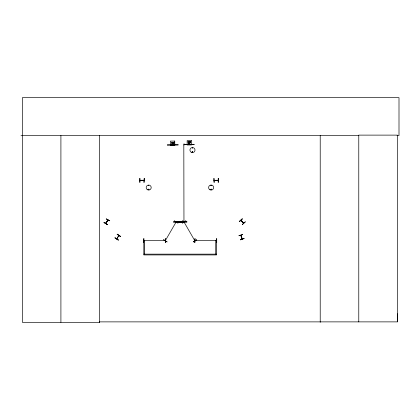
<?xml version="1.0" encoding="UTF-8"?>
<svg xmlns="http://www.w3.org/2000/svg" width="420" height="420" viewBox="0 0 420 420"><rect width="100%" height="100%" fill="white"/><g stroke="black" fill="none" stroke-linecap="round" stroke-linejoin="round"><path stroke-width="0.63" d="M397.036 135.55L399 135.55L399 97.681L22.355 97.681L22.355 322.319L99.519 322.319L99.467 321.877L397.325 321.877L397.383 313.756M107.783 220.364L107.877 219.949M243.637 223.13L243.521 222.794M240.765 235.279L242.109 239.033M242.288 238.98L241.978 238.723M148.481 185.477L148.89 185.367L148.528 185.577M148.307 189.436C149.321 188.139 148.911 190.838 148.349 189.341M192.255 147.971L192.685 147.913L192.281 148.082M192.082 151.93C193.232 150.885 192.476 152.933 192.16 152.108M210.919 185.477C211.633 184.779 211.024 186.322 210.998 185.335M210.908 189.373L211.139 189.677M211.412 189.436C210.693 190.26 211.013 188.622 211.37 189.373M211.502 189.436C210.257 190.638 211.365 187.96 211.391 189.693M164.945 240.686L165.548 240.314L165.47 240.77M165.338 240.644L176.069 222.085M194.859 240.77L194.633 240.387L194.98 240.702M106.171 223.057L105.767 223.367M105.882 223.435L107.814 220.007M176.19 222.248L175.849 222.474L176.053 222.122M105.772 223.272L107.851 219.986M144.302 240.681L143.897 240.686L144.344 240.681M195.452 240.702L195.043 240.518L216.51 240.545L216.064 240.55M216.148 240.728L216.458 240.529M140.002 180.28L140.485 180.464M143.551 180.516L144.013 180.28M214.148 180.28L214.51 180.464M174.389 221.13L175.497 221.503M165.47 240.734L165.527 240.35L165.506 240.707M177.98 222.936L174.4 221.104L177.907 223.067M242.272 238.943L240.896 235.232M184.112 222.159L184.438 222.437M104.102 222.369L107.415 224.648L104.118 222.348M106.229 218.93L109.757 220.852L106.255 218.883M107.992 220.022L105.956 223.403M118.288 240.093L114.975 237.815L118.298 240.077M116.76 238.886L118.907 235.489M148.507 189.242C148.376 190.391 149.478 188.832 148.491 189.315M189.415 142.569L190.785 141.845L188.942 143.85L188.05 141.845L190.785 141.845L188.942 143.85L188.05 141.845L188.942 143.85L189.861 143.682L189.861 141.845M116.812 238.865L118.85 235.52M143.897 240.545L165.344 240.545M165.333 240.702L164.997 240.702M239.316 221.55L242.298 218.857L239.3 221.534M239.437 221.676L242.277 218.836M241.054 220.61L240.928 220.227M242.335 224.569L245.291 221.849M245.28 221.839L242.298 224.532M189.415 143.126L188.664 143.85L190.785 141.845M192.339 151.694C191.982 152.728 193.242 151.631 192.412 151.699M183.813 222.075L182.443 223.136L185.792 220.915M184.805 221.498L185.803 220.93M193.216 241.799L196.681 239.768M193.294 241.925L196.765 239.915M242.697 234.512L238.87 235.736L242.713 234.565M240.965 235.295L242.104 239.064M240.345 239.768L244.115 238.387M240.392 239.904L244.172 238.544M140.086 180.259L143.971 180.28M143.929 180.464L140.044 180.422L144.018 180.464M217.802 180.259C220.778 180.222 207.496 180.395 218.164 180.511M240.98 220.227L243.737 223.036M243.637 223.193L240.854 220.374L243.626 223.167M172.515 142.37L172.841 142.364M172.232 142.537L173.124 142.527M171.959 144.769L173.518 144.753M167.291 144.931L178.19 144.816M167.291 145.047L178.19 144.926M214.216 180.553L218.164 180.464L214.148 180.422M143.882 238.607L143.687 242.624L143.829 238.607M216.72 238.607L216.725 242.624M195.059 240.545L195.421 240.545M21 135.707L22.355 135.702M22.355 135.55L358.774 135.55M189.257 141.897L189.578 141.897M188.969 142.065L189.861 142.065M189.861 142.679L188.969 142.679L188.969 141.845M189.861 143.068L188.969 143.068L188.969 143.682L189.861 143.682M188.638 144.296L190.197 144.296M184.711 144.338L188.995 144.522M188.638 144.406L194.182 144.406M184.711 144.564L194.182 144.522M139.776 178.343L139.797 182.359M214.148 182.359L213.943 178.343L214.095 182.359M218.164 182.359L218.216 178.343M183.96 221.991L176.111 221.991L183.96 221.991L183.818 144.884M143.819 254.147L216.515 254.147M182.579 220.946L182.989 220.952M182.548 221.004L183.015 221.009M182.558 221.282L182.999 221.288M182.584 221.471L182.973 221.477M182.616 222.08L183.052 222.085M182.595 222.359L183.067 222.364M194.801 240.707L184.133 222.196L184.469 222.416M240.907 235.268L240.87 235.625M174.489 220.952L175.487 221.519M104.087 222.395L107.504 224.501M104.008 222.521L107.426 224.632M117.133 234.328L120.545 236.439M114.965 237.841L118.377 239.951M194.817 240.377L194.975 240.608M194.659 240.466L194.838 240.734M173.124 142.306L173.129 143.141L172.242 143.152L172.232 142.317M216.552 238.607L216.578 242.624M397.325 321.877L397.325 135.114L358.774 135.114L358.774 321.877M320.219 135.55L320.219 322.319M218.369 178.343L218.369 182.359M215.738 254.147L215.738 240.77L216.515 240.77L216.515 254.929L143.819 254.929L143.819 240.77L144.601 240.77L144.601 254.147M184.711 143.95L184.711 144.953M183.818 143.95L183.818 144.953M139.944 178.343L139.944 182.359M99.461 135.55L99.461 322.319M60.91 135.55L60.91 322.319M176.704 221.466L176.668 221.902L183.372 221.865L183.377 221.513L176.704 221.466M163.643 239.741L167.029 241.904L163.643 239.741M117.217 234.187L120.514 236.486L117.206 234.203M174.741 141.067L170.389 141.115L170.436 145.467L174.788 145.42L174.741 141.067M174.043 142.296L171.313 142.328L171.334 144.333L174.064 144.302L174.043 142.296M173.135 143.53L172.242 143.54L172.253 144.154L173.145 144.144L173.135 143.53M165.596 238.607L165.401 242.624L165.58 238.607M195.006 238.607L194.806 242.624L195.006 238.607M191.494 140.627L187.147 140.627L187.147 144.974L191.494 144.974L191.494 140.627M144.239 178.343L144.013 182.359L144.239 178.343M186.837 221.492L173.455 221.492L173.455 222.269L186.837 222.269L186.837 221.492M191.205 152.25A2.541 2.541 0 0 0 195.011 150.055A2.541 2.541 0 0 0 191.205 147.856A2.541 2.541 0 0 0 191.205 152.25M209.869 189.756A2.541 2.541 0 0 0 213.675 187.561A2.541 2.541 0 0 0 209.869 185.362A2.541 2.541 0 0 0 209.869 189.756M147.441 189.73A2.51 2.51 0 0 0 151.205 187.561A2.51 2.51 0 0 0 147.441 185.388A2.51 2.51 0 0 0 147.441 189.73"/></g></svg>
